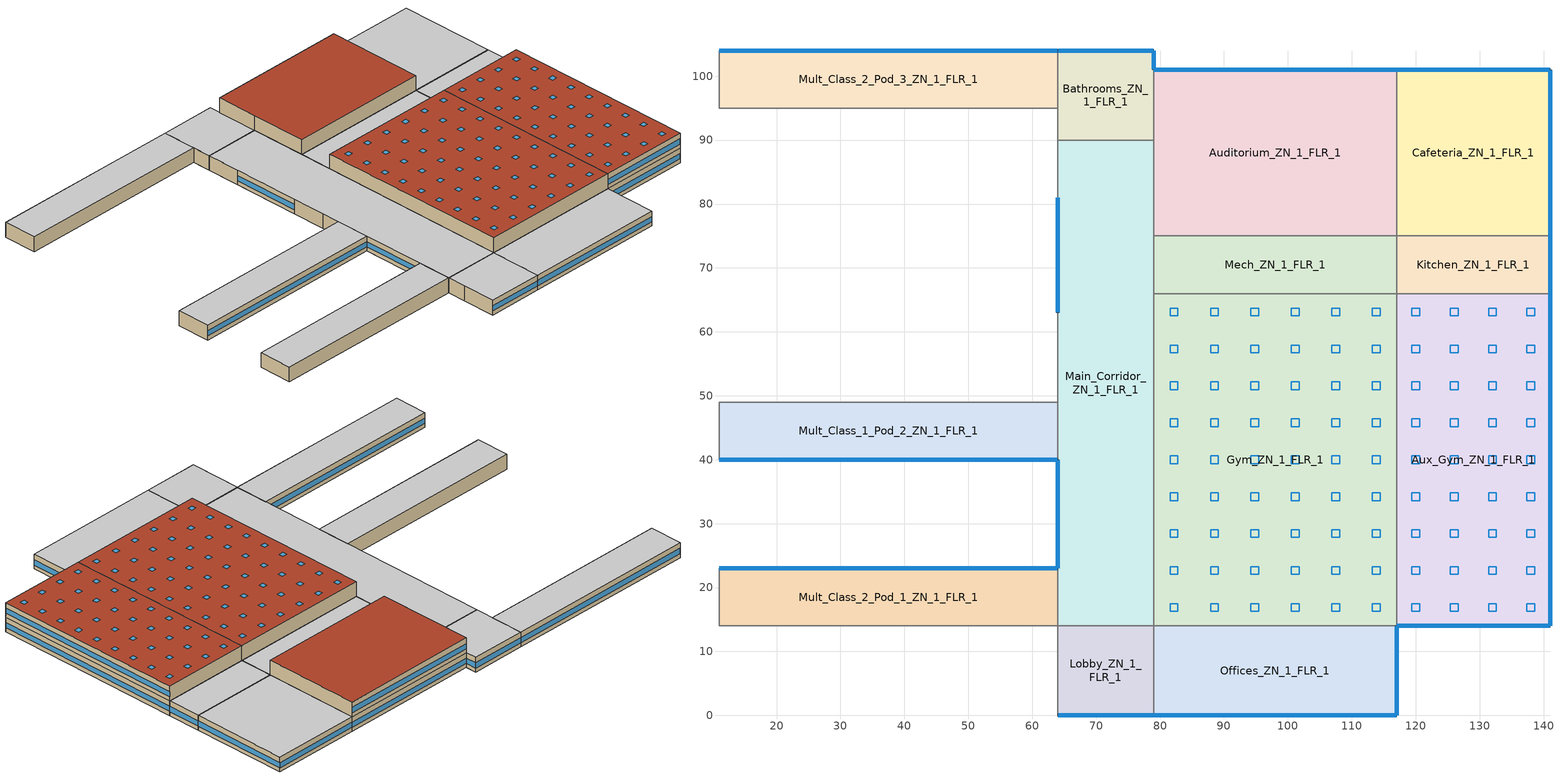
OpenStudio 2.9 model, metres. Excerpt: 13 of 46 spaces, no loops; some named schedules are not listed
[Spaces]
Kitchen_ZN_1_FLR_1
 floor ground: 141,75 141,66 117,66 117,75 z0
 wall outside (Kitchen_ZN_1_FLR_1_Wall_2 Typical Insulated Steel Framed Exterior Wall R-11.9): 141,66 141,75 z0:4
 wall to Cafeteria_ZN_1_FLR_1: 141,75 117,75 z0:4
 wall to Aux_Gym_ZN_1_FLR_1: 117,66 141,66 z0:4
 wall to Mech_ZN_1_FLR_1: 117,75 117,66 z0:4
 window: 141,66.05 141,74.95 z1.1:2.52
 ceiling to LIBRARY_MEDIA_CENTER_ZN_1_FLR_2: 141,66 141,75 117,75 117,66 z4
Gym_ZN_1_FLR_1
 floor ground: 117,66 117,14 79,14 79,66 z0
 wall to Aux_Gym_ZN_1_FLR_1: 117,14 117,66 z4:8; 117,14 117,66 z0:4
 wall to Main_Corridor_ZN_1_FLR_1: 79,66 79,14 z0:4
 wall to Offices_ZN_1_FLR_1: 79,14 117,14 z0:4
 wall to Offices_ZN_1_FLR_2: 79,14 117,14 z4:8
 wall to Mech_ZN_1_FLR_2: 117,66 79,66 z4:8
 wall to Mech_ZN_1_FLR_1: 117,66 79,66 z0:4
 wall to Main_Corridor_ZN_1_FLR_2: 79,66 79,14 z4:8
 roof outside (Gym_ZN_1_FLR_2_Ceiling Typical IEAD Roof - Highly Reflective R-20.83): 117,14 117,66 79,66 79,14 z8
 skylight: 89.11,56.72 89.11,57.94 87.89,57.94 87.89,56.72 z8; 114.44,39.39 114.44,40.61 113.22,40.61 113.22,39.39 z8; 82.78,56.72 82.78,57.94 81.56,57.94 81.56,56.72 z8; 95.44,33.61 95.44,34.83 94.22,34.83 94.22,33.61 z8; 114.44,45.17 114.44,46.39 113.22,46.39 113.22,45.17 z8; 89.11,33.61 89.11,34.83 87.89,34.83 87.89,33.61 z8; 89.11,50.95 89.11,52.17 87.89,52.17 87.89,50.95 z8; 108.11,33.61 108.11,34.83 106.89,34.83 106.89,33.61 z8; 101.78,62.5 101.78,63.72 100.56,63.72 100.56,62.5 z8; 108.11,56.72 108.11,57.94 106.89,57.94 106.89,56.72 z8; 114.44,22.06 114.44,23.28 113.22,23.28 113.22,22.06 z8; 82.78,62.5 82.78,63.72 81.56,63.72 81.56,62.5 z8; 101.78,39.39 101.78,40.61 100.56,40.61 100.56,39.39 z8; 82.78,50.95 82.78,52.17 81.56,52.17 81.56,50.95 z8; 95.44,27.83 95.44,29.05 94.22,29.05 94.22,27.83 z8; 114.44,16.28 114.44,17.5 113.22,17.5 113.22,16.28 z8; 114.44,27.83 114.44,29.05 113.22,29.05 113.22,27.83 z8; 108.11,22.06 108.11,23.28 106.89,23.28 106.89,22.06 z8; 101.78,22.06 101.78,23.28 100.56,23.28 100.56,22.06 z8; 108.11,39.39 108.11,40.61 106.89,40.61 106.89,39.39 z8; 89.11,62.5 89.11,63.72 87.89,63.72 87.89,62.5 z8; 101.78,33.61 101.78,34.83 100.56,34.83 100.56,33.61 z8; 89.11,16.28 89.11,17.5 87.89,17.5 87.89,16.28 z8; 82.78,45.17 82.78,46.39 81.56,46.39 81.56,45.17 z8; 82.78,33.61 82.78,34.83 81.56,34.83 81.56,33.61 z8; 95.44,50.95 95.44,52.17 94.22,52.17 94.22,50.95 z8; 95.44,22.06 95.44,23.28 94.22,23.28 94.22,22.06 z8; 114.44,33.61 114.44,34.83 113.22,34.83 113.22,33.61 z8; 108.11,16.28 108.11,17.5 106.89,17.5 106.89,16.28 z8; 101.78,45.17 101.78,46.39 100.56,46.39 100.56,45.17 z8; 101.78,56.72 101.78,57.94 100.56,57.94 100.56,56.72 z8; 89.11,27.83 89.11,29.05 87.89,29.05 87.89,27.83 z8; 95.44,56.72 95.44,57.94 94.22,57.94 94.22,56.72 z8; 89.11,22.06 89.11,23.28 87.89,23.28 87.89,22.06 z8; 101.78,16.28 101.78,17.5 100.56,17.5 100.56,16.28 z8; 108.11,27.83 108.11,29.05 106.89,29.05 106.89,27.83 z8; 82.78,16.28 82.78,17.5 81.56,17.5 81.56,16.28 z8; 89.11,45.17 89.11,46.39 87.89,46.39 87.89,45.17 z8; 101.78,50.95 101.78,52.17 100.56,52.17 100.56,50.95 z8; 89.11,39.39 89.11,40.61 87.89,40.61 87.89,39.39 z8; 95.44,16.28 95.44,17.5 94.22,17.5 94.22,16.28 z8; 114.44,50.95 114.44,52.17 113.22,52.17 113.22,50.95 z8; 95.44,39.39 95.44,40.61 94.22,40.61 94.22,39.39 z8; 82.78,39.39 82.78,40.61 81.56,40.61 81.56,39.39 z8; 101.78,27.83 101.78,29.05 100.56,29.05 100.56,27.83 z8; 82.78,22.06 82.78,23.28 81.56,23.28 81.56,22.06 z8; 108.11,50.95 108.11,52.17 106.89,52.17 106.89,50.95 z8; 108.11,62.5 108.11,63.72 106.89,63.72 106.89,62.5 z8; 95.44,62.5 95.44,63.72 94.22,63.72 94.22,62.5 z8; 108.11,45.17 108.11,46.39 106.89,46.39 106.89,45.17 z8; 82.78,27.83 82.78,29.05 81.56,29.05 81.56,27.83 z8; 95.44,45.17 95.44,46.39 94.22,46.39 94.22,45.17 z8; 114.44,56.72 114.44,57.94 113.22,57.94 113.22,56.72 z8; 114.44,62.5 114.44,63.72 113.22,63.72 113.22,62.5 z8
Offices_ZN_1_FLR_1
 floor ground: 117,14 117,0 79,0 79,14 z0
 wall outside (Offices_ZN_1_FLR_1_Wall_1 Typical Insulated Steel Framed Exterior Wall R-11.9): 79,0 117,0 z0:4
 wall outside (Offices_ZN_1_FLR_1_Wall_2 Typical Insulated Steel Framed Exterior Wall R-11.9): 117,0 117,14 z0:4
 wall to Lobby_ZN_1_FLR_1: 79,14 79,0 z0:4
 window: 79.05,0 116.95,0 z1.1:2.5; 117,0.05 117,13.95 z1.1:2.51
 ceiling to Offices_ZN_1_FLR_2: 117,0 117,14 79,14 79,0 z4
Auditorium_ZN_1_FLR_1
 floor ground: 117,101 117,75 79,75 79,101 z0
 wall outside (Auditorium_ZN_1_FLR_2_Wall_3 Typical Insulated Steel Framed Exterior Wall R-11.9): 117,101 79,101 z4:8
 wall outside (Auditorium_ZN_1_FLR_1_Wall_3 Typical Insulated Steel Framed Exterior Wall R-11.9): 117,101 79,101 z0:4
 wall to LIBRARY_MEDIA_CENTER_ZN_1_FLR_2: 117,75 117,101 z4:8
 wall to Main_Corridor_ZN_1_FLR_1: 79,90 79,75 z0:4
 wall to Cafeteria_ZN_1_FLR_1: 117,75 117,101 z0:4
 wall to Bathrooms_ZN_1_FLR_2: 79,101 79,90 z4:8
 wall to Bathrooms_ZN_1_FLR_1: 79,101 79,90 z0:4
 wall to Main_Corridor_ZN_1_FLR_2: 79,90 79,75 z4:8
 wall to Mech_ZN_1_FLR_2: 79,75 117,75 z4:8
 wall to Mech_ZN_1_FLR_1: 79,75 117,75 z0:4
 window: 116.95,101 79.05,101 z5.1:6.5; 116.95,101 79.05,101 z1.1:2.5
 roof outside (Auditorium_ZN_1_FLR_2_Ceiling Typical IEAD Roof - Highly Reflective R-20.83): 117,75 117,101 79,101 79,75 z8
Aux_Gym_ZN_1_FLR_1
 floor ground: 141,66 141,14 117,14 117,66 z0
 wall outside (Aux_Gym_ZN_1_FLR_1_Wall_1 Typical Insulated Steel Framed Exterior Wall R-11.9): 117,14 141,14 z0:4
 wall outside (Aux_Gym_ZN_1_FLR_2_Wall_1 Typical Insulated Steel Framed Exterior Wall R-11.9): 117,14 141,14 z4:8
 wall outside (Aux_Gym_ZN_1_FLR_2_Wall_2 Typical Insulated Steel Framed Exterior Wall R-11.9): 141,14 141,66 z4:8
 wall outside (Aux_Gym_ZN_1_FLR_1_Wall_2 Typical Insulated Steel Framed Exterior Wall R-11.9): 141,14 141,66 z0:4
 wall to LIBRARY_MEDIA_CENTER_ZN_1_FLR_2: 141,66 117,66 z4:8
 window: 117.05,14 140.95,14 z5.1:6.51; 141,14.05 141,65.95 z5.1:6.5; 141,14.05 141,65.95 z1.1:2.5; 117.05,14 140.95,14 z1.1:2.51
 roof outside (Aux_Gym_ZN_1_FLR_2_Ceiling Typical IEAD Roof - Highly Reflective R-20.83): 141,14 141,66 117,66 117,14 z8
 skylight: 120.61,50.95 120.61,52.17 119.39,52.17 119.39,50.95 z8; 138.61,22.06 138.61,23.28 137.39,23.28 137.39,22.06 z8; 120.61,27.83 120.61,29.05 119.39,29.05 119.39,27.83 z8; 126.61,56.72 126.61,57.94 125.39,57.94 125.39,56.72 z8; 138.61,56.72 138.61,57.94 137.39,57.94 137.39,56.72 z8; 126.61,27.83 126.61,29.05 125.39,29.05 125.39,27.83 z8; 126.61,16.28 126.61,17.5 125.39,17.5 125.39,16.28 z8; 120.61,39.39 120.61,40.61 119.39,40.61 119.39,39.39 z8; 138.61,45.17 138.61,46.39 137.39,46.39 137.39,45.17 z8; 126.61,45.17 126.61,46.39 125.39,46.39 125.39,45.17 z8; 132.61,16.28 132.61,17.5 131.39,17.5 131.39,16.28 z8; 138.61,27.83 138.61,29.05 137.39,29.05 137.39,27.83 z8; 132.61,33.61 132.61,34.83 131.39,34.83 131.39,33.61 z8; 138.61,16.28 138.61,17.5 137.39,17.5 137.39,16.28 z8; 120.61,62.5 120.61,63.72 119.39,63.72 119.39,62.5 z8; 132.61,39.39 132.61,40.61 131.39,40.61 131.39,39.39 z8; 138.61,50.95 138.61,52.17 137.39,52.17 137.39,50.95 z8; 138.61,62.5 138.61,63.72 137.39,63.72 137.39,62.5 z8; 132.61,45.17 132.61,46.39 131.39,46.39 131.39,45.17 z8; 138.61,33.61 138.61,34.83 137.39,34.83 137.39,33.61 z8; 126.61,39.39 126.61,40.61 125.39,40.61 125.39,39.39 z8; 126.61,62.5 126.61,63.72 125.39,63.72 125.39,62.5 z8; 132.61,62.5 132.61,63.72 131.39,63.72 131.39,62.5 z8; 120.61,56.72 120.61,57.94 119.39,57.94 119.39,56.72 z8; 132.61,50.95 132.61,52.17 131.39,52.17 131.39,50.95 z8; 120.61,45.17 120.61,46.39 119.39,46.39 119.39,45.17 z8; 126.61,33.61 126.61,34.83 125.39,34.83 125.39,33.61 z8; 138.61,39.39 138.61,40.61 137.39,40.61 137.39,39.39 z8; 132.61,56.72 132.61,57.94 131.39,57.94 131.39,56.72 z8; 120.61,33.61 120.61,34.83 119.39,34.83 119.39,33.61 z8; 120.61,16.28 120.61,17.5 119.39,17.5 119.39,16.28 z8; 132.61,22.06 132.61,23.28 131.39,23.28 131.39,22.06 z8; 126.61,22.06 126.61,23.28 125.39,23.28 125.39,22.06 z8; 126.61,50.95 126.61,52.17 125.39,52.17 125.39,50.95 z8; 120.61,22.06 120.61,23.28 119.39,23.28 119.39,22.06 z8; 132.61,27.83 132.61,29.05 131.39,29.05 131.39,27.83 z8
Cafeteria_ZN_1_FLR_1
 floor ground: 141,101 141,75 117,75 117,101 z0
 wall outside (Cafeteria_ZN_1_FLR_1_Wall_2 Typical Insulated Steel Framed Exterior Wall R-11.9): 141,75 141,101 z0:4
 wall outside (Cafeteria_ZN_1_FLR_1_Wall_3 Typical Insulated Steel Framed Exterior Wall R-11.9): 141,101 117,101 z0:4
 window: 141,75.05 141,100.95 / 140.95,101 117.05,101 z1.1:2.51
 ceiling to LIBRARY_MEDIA_CENTER_ZN_1_FLR_2: 141,75 141,101 117,101 117,75 z4
Main_Corridor_ZN_1_FLR_1
 floor ground: 79,90 79,14 64,14 64,90 z0
 wall outside (Main_Corridor_ZN_1_FLR_1_Wall_7 Typical Insulated Steel Framed Exterior Wall R-11.9): 64,81 64,63 z0:4
 wall outside (Main_Corridor_ZN_1_FLR_1_Wall_11 Typical Insulated Steel Framed Exterior Wall R-11.9): 64,40 64,23 z0:4
 wall to Mult_Class_2_Pod_1_ZN_1_FLR_1: 64,23 64,14 z0:4
 wall to Mult_Class_2_Pod_2_ZN_1_FLR_1: 64,63 64,54 z0:4
 wall to Lobby_ZN_1_FLR_1: 64,14 79,14 z0:4
 wall to Mult_Class_1_Pod_3_ZN_1_FLR_1: 64,90 64,81 z0:4
 wall to Mech_ZN_1_FLR_1: 79,66 79,75 z0:4
 wall to Mult_Class_1_Pod_2_ZN_1_FLR_1: 64,49 64,40 z0:4
 wall to Corridor_Pod_2_ZN_1_FLR_1: 64,54 64,49 z0:4
 wall to Bathrooms_ZN_1_FLR_1: 79,90 64,90 z0:4
 window: 64,80.95 64,63.05 / 64,39.95 64,23.05 z1.1:2.51
 ceiling to Main_Corridor_ZN_1_FLR_2: 79,14 79,90 64,90 64,14 z4
Bathrooms_ZN_1_FLR_1
 floor ground: 79,104 79,90 64,90 64,104 z0
 wall outside (Bathrooms_ZN_1_FLR_1_Wall_4 Typical Insulated Steel Framed Exterior Wall R-11.9): 79,104 64,104 z0:4
 wall outside (Bathrooms_ZN_1_FLR_1_Wall_3 Typical Insulated Steel Framed Exterior Wall R-11.9): 79,101 79,104 z0:4
 wall to Corridor_Pod_3_ZN_1_FLR_1: 64,95 64,90 z0:4
 wall to Mult_Class_2_Pod_3_ZN_1_FLR_1: 64,104 64,95 z0:4
 window: 78.95,104 64.05,104 z1.1:2.51; 79,101.05 79,103.95 z1.1:2.55
 ceiling to Bathrooms_ZN_1_FLR_2: 79,90 79,104 64,104 64,90 z4
Mult_Class_2_Pod_1_ZN_1_FLR_1
 floor ground: 64,23 64,14 11,14 11,23 z0
 wall outside (Mult_Class_2_Pod_1_ZN_1_FLR_1_Wall_3 Typical Insulated Steel Framed Exterior Wall R-11.9): 64,23 11,23 z0:4
 wall to Corner_Class_2_Pod_1_ZN_1_FLR_1: 11,23 11,14 z0:4
 wall to Corridor_Pod_1_ZN_1_FLR_1: 11,14 64,14 z0:4
 window: 63.95,23 11.05,23 z1.1:2.5
 ceiling to Mult_Class_2_Pod_1_ZN_1_FLR_2: 64,14 64,23 11,23 11,14 z4
Lobby_ZN_1_FLR_1
 floor ground: 79,14 79,0 64,0 64,14 z0
 wall outside (Lobby_ZN_1_FLR_1_Wall_1 Typical Insulated Steel Framed Exterior Wall R-11.9): 64,0 79,0 z0:4
 wall to Corridor_Pod_1_ZN_1_FLR_1: 64,14 64,9 z0:4
 wall to Mult_Class_1_Pod_1_ZN_1_FLR_1: 64,9 64,0 z0:4
 window: 64.05,0 78.95,0 z1.1:2.51
 ceiling to Lobby_ZN_1_FLR_2: 79,0 79,14 64,14 64,0 z4
Mult_Class_2_Pod_3_ZN_1_FLR_1
 floor ground: 64,104 64,95 11,95 11,104 z0
 wall outside (Mult_Class_2_Pod_3_ZN_1_FLR_1_Wall_3 Typical Insulated Steel Framed Exterior Wall R-11.9): 64,104 11,104 z0:4
 wall to Corner_Class_2_Pod_3_ZN_1_FLR_1: 11,104 11,95 z0:4
 wall to Corridor_Pod_3_ZN_1_FLR_1: 11,95 64,95 z0:4
 window: 63.95,104 11.05,104 z1.1:2.5
 ceiling to Mult_Class_2_Pod_3_ZN_1_FLR_2: 64,95 64,104 11,104 11,95 z4
Mech_ZN_1_FLR_1
 floor ground: 117,75 117,66 79,66 79,75 z0
 ceiling to Mech_ZN_1_FLR_2: 117,66 117,75 79,75 79,66 z4
Mult_Class_1_Pod_2_ZN_1_FLR_1
 floor ground: 64,49 64,40 11,40 11,49 z0
 wall outside (Mult_Class_1_Pod_2_ZN_1_FLR_1_Wall_1 Typical Insulated Steel Framed Exterior Wall R-11.9): 11,40 64,40 z0:4
 wall to Corner_Class_1_Pod_2_ZN_1_FLR_1: 11,49 11,40 z0:4
 wall to Corridor_Pod_2_ZN_1_FLR_1: 64,49 11,49 z0:4
 window: 11.05,40 63.95,40 z1.1:2.5
 ceiling to Mult_Class_1_Pod_2_ZN_1_FLR_2: 64,40 64,49 11,49 11,40 z4
[Site]
El Paso International Ap  Ut_TX_USA: Latitude {deg}=31; Longitude {deg}=-106; Time Zone {hr}=-7; Elevation {m}=1186; Terrain=City
[Building]
-SecondarySchool-ASHRAE 169-2013-3B created: 2020-09-12 15:44:12 -0400: North Axis {deg}=0; Default Construction Set=90.1-2010 - SecSchl - ASHRAE 169-2013-3B; Standards Number of Stories=2; Standards Number of Above Ground Stories=2; Standards Building Type=SecondarySchool
[ClimateZones]
Climate Zone Institution Name 1=ASHRAE; Climate Zone Document Name 1=ANSI/ASHRAE Standard 169; Climate Zone Document Year 1=2006; Climate Zone Value 1=3B
[Site:WaterMainsTemperature]
Calculation Method=Correlation; Annual Average Outdoor Air Temperature {C}=17.9417; Maximum Difference In Monthly Average Outdoor Air Temperatures {deltaC}=21.1
[SizingPeriod:DesignDay] Barometric Pressure {Pa}=87865; Sky Clearness=0; Rain Indicator=0; Snow Indicator=0; Day of Month=21; Daylight Saving Time Indicator=0; Humidity Indicating Type=Wetbulb; Dry-Bulb Temperature Range Modifier Type=DefaultMultipliers
Name | Maximum Dry-Bulb Temperature {C} | Daily Dry-Bulb Temperature Range {deltaC} | Humidity Indicating Conditions at Maximum Dry-Bulb | Wind Speed {m/s} | Wind Direction {deg} | Month | Day Type | Solar Model Indicator | ASHRAE Taub | ASHRAE Taud
El Paso International Ap  Ut Ann Clg .4% Condns DB=>MWB | 38.1 | 13 | 18.1 | 3.9 | 280 | 7 | SummerDesignDay | ASHRAETau | 0.605 | 1.547
El Paso International Ap  Ut Ann Htg 99.6% Condns DB | -5.2 | 0 | -5.2 | 2.2 | 20 | 12 | WinterDesignDay | ASHRAEClearSky
[Site:GroundTemperature:BuildingSurface]
20.79, 20.78, 20.8, 20.86, 20.94, 23.2, 23.52, 23.58, 23.59, 21.3, 20.97, 20.84
[Material:NoMass] Thermal Absorptance=0.9; Solar Absorptance=0.7
Name | Roughness | Thermal Resistance {m2-K/W} | Visible Absorptance
CP02 CARPET PAD | VeryRough | 0.21648 | 0.8
Typical Insulation R-6.78 | Smooth | 1.19347 | 0.7
Typical Carpet Pad | Smooth | 0.21648 | 0.8
Typical Insulation R-9.73 | Smooth | 1.71283 | 0.7
Typical Insulation R-19.72 | Smooth | 3.4722 | 0.7
Typical Insulation R-0.58 | Smooth | 0.101875 | 0.7
Typical Insulation | Smooth | 0.0282222 | 0.7
Main_Corridor_ZN_1_FLR_1_Wall_11 Typical Insulation R-9.73 1 | Smooth | 0.605365 | 0.7
Bathrooms_ZN_1_FLR_1_Wall_3 Typical Insulation R-9.73 1 | Smooth | 0.464228 | 0.7
Kitchen_ZN_1_FLR_1_Wall_2 Typical Insulation R-9.73 1 | Smooth | 0.62438 | 0.7
Main_Corridor_ZN_1_FLR_1_Wall_7 Typical Insulation R-9.73 1 | Smooth | 0.60755 | 0.7
Bathrooms_ZN_1_FLR_1_Wall_4 Typical Insulation R-9.73 1 | Smooth | 0.616323 | 0.7
Auditorium_ZN_1_FLR_2_Ceiling Typical Insulation R-19.72 1 | Smooth | 3.29613 | 0.7
Aux_Gym_ZN_1_FLR_2_Wall_1 Typical Insulation R-9.73 1 | Smooth | 0.834932 | 0.7
Mult_Class_1_Pod_2_ZN_1_FLR_1_Wall_1 Typical Insulation R-9.73 1; Mult_Class_2_Pod_1_ZN_1_FLR_1_Wall_3 Typical Insulation R-9.73 1 | Smooth | 0.638096 | 0.7
Lobby_ZN_1_FLR_1_Wall_1 Typical Insulation R-9.73 1 | Smooth | 0.633338 | 0.7
Aux_Gym_ZN_1_FLR_2_Wall_2 Typical Insulation R-9.73 1 | Smooth | 0.873744 | 0.7
Cafeteria_ZN_1_FLR_1_Wall_3 Typical Insulation R-9.73 1 | Smooth | 0.627536 | 0.7
Mult_Class_2_Pod_3_ZN_1_FLR_1_Wall_3 Typical Insulation R-9.73 1 | Smooth | 0.643159 | 0.7
Offices_ZN_1_FLR_1_Wall_1 Typical Insulation R-9.73 1 | Smooth | 0.634608 | 0.7
Auditorium_ZN_1_FLR_1_Wall_3 Typical Insulation R-9.73 1 | Smooth | 0.722822 | 0.7
Aux_Gym_ZN_1_FLR_2_Ceiling Typical Insulation R-19.72 1 | Smooth | 2.58419 | 0.7
Gym_ZN_1_FLR_2_Ceiling Typical Insulation R-19.72 1 | Smooth | 2.79749 | 0.7
Aux_Gym_ZN_1_FLR_1_Wall_2 Typical Insulation R-9.73 1 | Smooth | 0.727131 | 0.7
Offices_ZN_1_FLR_1_Wall_2 Typical Insulation R-9.73 1 | Smooth | 0.597097 | 0.7
Cafeteria_ZN_1_FLR_1_Wall_2 Typical Insulation R-9.73 1 | Smooth | 0.629002 | 0.7
Auditorium_ZN_1_FLR_2_Wall_3 Typical Insulation R-9.73 1 | Smooth | 0.867531 | 0.7
Aux_Gym_ZN_1_FLR_1_Wall_1 Typical Insulation R-9.73 1 | Smooth | 0.700049 | 0.7
[Material]
Name | Roughness | Thickness {m} | Conductivity {W/m-K} | Density {kg/m3} | Specific Heat {J/kg-K} | Thermal Absorptance | Solar Absorptance | Visible Absorptance
100mm Normalweight concrete floor | MediumSmooth | 0.1016 | 2.31 | 2322 | 832
G01 13mm gypsum board | Smooth | 0.0127 | 0.16 | 800 | 1090 | 0.9 | 0.7 | 0.5
4 in. Normalweight Concrete Floor | MediumRough | 0.1016 | 2.31 | 2322 | 832 | 0.9 | 0.7 | 0.7
25mm Stucco | Smooth | 0.0254 | 0.72 | 1856 | 840 | 0.9 | 0.7 | 0.7
5/8 in. Gypsum Board | MediumSmooth | 0.0159 | 0.16 | 800 | 1090 | 0.9 | 0.7 | 0.7
Roof Membrane - Highly Reflective | VeryRough | 0.0095 | 0.16 | 1121.29 | 1460 | 0.75 | 0.45 | 0.7
Metal Roof Surface; F08 Metal surface | Smooth | 0.0008 | 45.28 | 7824 | 500 | 0.9 | 0.7 | 0.7
8 in. Normalweight Concrete Floor | MediumRough | 0.2032 | 2.31 | 2322 | 832 | 0.9 | 0.7 | 0.7
8 in. Concrete Block Basement Wall | MediumRough | 0.2032 | 1.326 | 1842 | 912 | 0.9 | 0.7 | 0.7
G05 25mm wood | MediumSmooth | 0.0254 | 0.15 | 608 | 1630 | 0.9 | 0.5 | 0.5
Std Wood 6inch | MediumSmooth | 0.15 | 0.12 | 540 | 1210 | 0.9 | 0.7 | 0.7
[DefaultConstructionSet]
90.1-2010 - SecSchl - ASHRAE 169-2013-3B: Default Exterior Surface Constructions=Default Surface Constructions 1; Default Interior Surface Constructions=Default Surface Constructions 2; Default Ground Contact Surface Constructions=Default Surface Constructions 3; Default Exterior SubSurface Constructions=Default Sub Surface Constructions 1; Default Interior SubSurface Constructions=Default Sub Surface Constructions 2; Interior Partition Construction=Typical Interior Partition
[DefaultSurfaceConstructions]
Name | Floor Construction | Wall Construction | Roof Ceiling Construction
Default Surface Constructions 1 | Typical Insulated Exterior Mass Floor R-9.35 | Typical Insulated Steel Framed Exterior Wall R-11.9 | Typical IEAD Roof - Highly Reflective R-20.83
Default Surface Constructions 2 | Typical Interior Floor | Typical Interior Wall | Typical Interior Ceiling
Default Surface Constructions 3 | Smallhotel 2010 Slab Floor | Typical Insulated Basement Mass Wall
[Construction]
Typical Insulated Exterior Mass Floor R-9.35: Typical Insulation R-6.78, 4 in. Normalweight Concrete Floor, Typical Carpet Pad
Typical Insulated Steel Framed Exterior Wall R-11.9: 25mm Stucco, 5/8 in. Gypsum Board, Typical Insulation R-9.73, 5/8 in. Gypsum Board
Typical IEAD Roof - Highly Reflective R-20.83: Roof Membrane - Highly Reflective, Typical Insulation R-19.72, Metal Roof Surface
Typical Interior Floor: 100mm Normalweight concrete floor, CP02 CARPET PAD
Typical Interior Wall: G01 13mm gypsum board, G01 13mm gypsum board
Typical Interior Ceiling: CP02 CARPET PAD, 100mm Normalweight concrete floor
Smallhotel 2010 Slab Floor: 8 in. Normalweight Concrete Floor, CP02 CARPET PAD
Typical Insulated Basement Mass Wall: 8 in. Concrete Block Basement Wall
U 0.62 SHGC 0.25 Dbl Ref-C-H Clr 6mm/6mm Air: REF C CLEAR HI 6MM, AIR 6MM, CLEAR 6MM
Typical Insulated Metal Door R-1.43: F08 Metal surface, Typical Insulation R-0.58
U 0.88 SHGC 0.16 Sgl Ref-A-L Clr 6mm: REF A CLEAR LO 6MM
Typical Overhead Door: Typical Insulation
U 1.17 SHGC 0.39 Simple Glazing Skylight U-1.17 SHGC 0.39: U 1.17 SHGC 0.39 Simple Glazing U-1.17 SHGC 0.39
Typical Interior Window: Clear 3mm
Typical Interior Door; Typical Interior Partition: G05 25mm wood
InteriorFurnishings: Std Wood 6inch
Main_Corridor_ZN_1_FLR_1_Wall_11 Typical Insulated Steel Framed Exterior Wall R-11.9: 25mm Stucco, 5/8 in. Gypsum Board, Main_Corridor_ZN_1_FLR_1_Wall_11 Typical Insulation R-9.73 1, 5/8 in. Gypsum Board
Bathrooms_ZN_1_FLR_1_Wall_3 Typical Insulated Steel Framed Exterior Wall R-11.9: 25mm Stucco, 5/8 in. Gypsum Board, Bathrooms_ZN_1_FLR_1_Wall_3 Typical Insulation R-9.73 1, 5/8 in. Gypsum Board
Kitchen_ZN_1_FLR_1_Wall_2 Typical Insulated Steel Framed Exterior Wall R-11.9: 25mm Stucco, 5/8 in. Gypsum Board, Kitchen_ZN_1_FLR_1_Wall_2 Typical Insulation R-9.73 1, 5/8 in. Gypsum Board
Main_Corridor_ZN_1_FLR_1_Wall_7 Typical Insulated Steel Framed Exterior Wall R-11.9: 25mm Stucco, 5/8 in. Gypsum Board, Main_Corridor_ZN_1_FLR_1_Wall_7 Typical Insulation R-9.73 1, 5/8 in. Gypsum Board
Bathrooms_ZN_1_FLR_1_Wall_4 Typical Insulated Steel Framed Exterior Wall R-11.9: 25mm Stucco, 5/8 in. Gypsum Board, Bathrooms_ZN_1_FLR_1_Wall_4 Typical Insulation R-9.73 1, 5/8 in. Gypsum Board
Auditorium_ZN_1_FLR_2_Ceiling Typical IEAD Roof - Highly Reflective R-20.83: Roof Membrane - Highly Reflective, Auditorium_ZN_1_FLR_2_Ceiling Typical Insulation R-19.72 1, Metal Roof Surface
Aux_Gym_ZN_1_FLR_2_Wall_1 Typical Insulated Steel Framed Exterior Wall R-11.9: 25mm Stucco, 5/8 in. Gypsum Board, Aux_Gym_ZN_1_FLR_2_Wall_1 Typical Insulation R-9.73 1, 5/8 in. Gypsum Board
Mult_Class_1_Pod_2_ZN_1_FLR_1_Wall_1 Typical Insulated Steel Framed Exterior Wall R-11.9: 25mm Stucco, 5/8 in. Gypsum Board, Mult_Class_1_Pod_2_ZN_1_FLR_1_Wall_1 Typical Insulation R-9.73 1, 5/8 in. Gypsum Board
Lobby_ZN_1_FLR_1_Wall_1 Typical Insulated Steel Framed Exterior Wall R-11.9: 25mm Stucco, 5/8 in. Gypsum Board, Lobby_ZN_1_FLR_1_Wall_1 Typical Insulation R-9.73 1, 5/8 in. Gypsum Board
Aux_Gym_ZN_1_FLR_2_Wall_2 Typical Insulated Steel Framed Exterior Wall R-11.9: 25mm Stucco, 5/8 in. Gypsum Board, Aux_Gym_ZN_1_FLR_2_Wall_2 Typical Insulation R-9.73 1, 5/8 in. Gypsum Board
Cafeteria_ZN_1_FLR_1_Wall_3 Typical Insulated Steel Framed Exterior Wall R-11.9: 25mm Stucco, 5/8 in. Gypsum Board, Cafeteria_ZN_1_FLR_1_Wall_3 Typical Insulation R-9.73 1, 5/8 in. Gypsum Board
Mult_Class_2_Pod_3_ZN_1_FLR_1_Wall_3 Typical Insulated Steel Framed Exterior Wall R-11.9: 25mm Stucco, 5/8 in. Gypsum Board, Mult_Class_2_Pod_3_ZN_1_FLR_1_Wall_3 Typical Insulation R-9.73 1, 5/8 in. Gypsum Board
Offices_ZN_1_FLR_1_Wall_1 Typical Insulated Steel Framed Exterior Wall R-11.9: 25mm Stucco, 5/8 in. Gypsum Board, Offices_ZN_1_FLR_1_Wall_1 Typical Insulation R-9.73 1, 5/8 in. Gypsum Board
Auditorium_ZN_1_FLR_1_Wall_3 Typical Insulated Steel Framed Exterior Wall R-11.9: 25mm Stucco, 5/8 in. Gypsum Board, Auditorium_ZN_1_FLR_1_Wall_3 Typical Insulation R-9.73 1, 5/8 in. Gypsum Board
Aux_Gym_ZN_1_FLR_2_Ceiling Typical IEAD Roof - Highly Reflective R-20.83: Roof Membrane - Highly Reflective, Aux_Gym_ZN_1_FLR_2_Ceiling Typical Insulation R-19.72 1, Metal Roof Surface
Gym_ZN_1_FLR_2_Ceiling Typical IEAD Roof - Highly Reflective R-20.83: Roof Membrane - Highly Reflective, Gym_ZN_1_FLR_2_Ceiling Typical Insulation R-19.72 1, Metal Roof Surface
Mult_Class_2_Pod_1_ZN_1_FLR_1_Wall_3 Typical Insulated Steel Framed Exterior Wall R-11.9: 25mm Stucco, 5/8 in. Gypsum Board, Mult_Class_2_Pod_1_ZN_1_FLR_1_Wall_3 Typical Insulation R-9.73 1, 5/8 in. Gypsum Board
Aux_Gym_ZN_1_FLR_1_Wall_2 Typical Insulated Steel Framed Exterior Wall R-11.9: 25mm Stucco, 5/8 in. Gypsum Board, Aux_Gym_ZN_1_FLR_1_Wall_2 Typical Insulation R-9.73 1, 5/8 in. Gypsum Board
Offices_ZN_1_FLR_1_Wall_2 Typical Insulated Steel Framed Exterior Wall R-11.9: 25mm Stucco, 5/8 in. Gypsum Board, Offices_ZN_1_FLR_1_Wall_2 Typical Insulation R-9.73 1, 5/8 in. Gypsum Board
Cafeteria_ZN_1_FLR_1_Wall_2 Typical Insulated Steel Framed Exterior Wall R-11.9: 25mm Stucco, 5/8 in. Gypsum Board, Cafeteria_ZN_1_FLR_1_Wall_2 Typical Insulation R-9.73 1, 5/8 in. Gypsum Board
Auditorium_ZN_1_FLR_2_Wall_3 Typical Insulated Steel Framed Exterior Wall R-11.9: 25mm Stucco, 5/8 in. Gypsum Board, Auditorium_ZN_1_FLR_2_Wall_3 Typical Insulation R-9.73 1, 5/8 in. Gypsum Board
Aux_Gym_ZN_1_FLR_1_Wall_1 Typical Insulated Steel Framed Exterior Wall R-11.9: 25mm Stucco, 5/8 in. Gypsum Board, Aux_Gym_ZN_1_FLR_1_Wall_1 Typical Insulation R-9.73 1, 5/8 in. Gypsum Board
[DefaultSubSurfaceConstructions]
Name | Fixed Window Construction | Operable Window Construction | Door Construction | Glass Door Construction | Overhead Door Construction | Skylight Construction | Tubular Daylight Dome Construction | Tubular Daylight Diffuser Construction
Default Sub Surface Constructions 1 | U 0.62 SHGC 0.25 Dbl Ref-C-H Clr 6mm/6mm Air | U 0.62 SHGC 0.25 Dbl Ref-C-H Clr 6mm/6mm Air | Typical Insulated Metal Door R-1.43 | U 0.88 SHGC 0.16 Sgl Ref-A-L Clr 6mm | Typical Overhead Door | U 1.17 SHGC 0.39 Simple Glazing Skylight U-1.17 SHGC 0.39 | Typical Interior Window | Typical Interior Window
Default Sub Surface Constructions 2 | Typical Interior Window | Typical Interior Window | Typical Interior Door
[WindowMaterial:Glazing] Optical Data Type=SpectralAverage; Infrared Transmittance at Normal Incidence=0; Front Side Infrared Hemispherical Emissivity=0.84; Conductivity {W/m-K}=0.9; Dirt Correction Factor for Solar and Visible Transmittance=1; Solar Diffusing=No
Name | Thickness {m} | Solar Transmittance at Normal Incidence | Front Side Solar Reflectance at Normal Incidence | Back Side Solar Reflectance at Normal Incidence | Visible Transmittance at Normal Incidence | Front Side Visible Reflectance at Normal Incidence | Back Side Visible Reflectance at Normal Incidence | Back Side Infrared Hemispherical Emissivity
REF C CLEAR HI 6MM | 0.006 | 0.2 | 0.16 | 0.39 | 0.22 | 0.17 | 0.35 | 0.55
CLEAR 6MM | 0.006 | 0.775 | 0.071 | 0.071 | 0.881 | 0.08 | 0.08 | 0.84
REF A CLEAR LO 6MM | 0.006 | 0.066 | 0.341 | 0.493 | 0.08 | 0.41 | 0.37 | 0.4
Clear 3mm | 0.003 | 0.837 | 0.075 | 0.075 | 0.898 | 0.081 | 0.081 | 0.84
[WindowMaterial:Gas]
AIR 6MM: Gas Type=Air; Thickness {m}=0.0063
[WindowMaterial:SimpleGlazingSystem]
U 1.17 SHGC 0.39 Simple Glazing U-1.17 SHGC 0.39: U-Factor {W/m2-K}=6.64357; Solar Heat Gain Coefficient=0.39; Visible Transmittance=0.23
[Space] Building Story=Building Story 1; Part of Total Floor Area=Yes
Name | Space Type | Thermal Zone
Kitchen_ZN_1_FLR_1 | SecondarySchool Kitchen | Kitchen_ZN_1_FLR_1 ZN
Gym_ZN_1_FLR_1 | SecondarySchool Gym | Gym_ZN_1_FLR_1 ZN
Offices_ZN_1_FLR_1 | SecondarySchool Office | Offices_ZN_1_FLR_1 ZN
Auditorium_ZN_1_FLR_1 | SecondarySchool Auditorium | Auditorium_ZN_1_FLR_1 ZN
Aux_Gym_ZN_1_FLR_1 | SecondarySchool Gym | Aux_Gym_ZN_1_FLR_1 ZN
Mult_Class_1_Pod_2_ZN_1_FLR_1 | SecondarySchool Classroom | Mult_Class_1_Pod_2_ZN_1_FLR_1 ZN
Mult_Class_2_Pod_1_ZN_1_FLR_1 | SecondarySchool Classroom | Mult_Class_2_Pod_1_ZN_1_FLR_1 ZN
Cafeteria_ZN_1_FLR_1 | SecondarySchool Cafeteria | Cafeteria_ZN_1_FLR_1 ZN
Mech_ZN_1_FLR_1 | SecondarySchool Mechanical | Mech_ZN_1_FLR_1 ZN
Main_Corridor_ZN_1_FLR_1 | SecondarySchool Corridor | Main_Corridor_ZN_1_FLR_1 ZN
Bathrooms_ZN_1_FLR_1 | SecondarySchool Restroom | Bathrooms_ZN_1_FLR_1 ZN
Lobby_ZN_1_FLR_1 | SecondarySchool Lobby | Lobby_ZN_1_FLR_1 ZN
Mult_Class_2_Pod_3_ZN_1_FLR_1 | SecondarySchool Classroom | Mult_Class_2_Pod_3_ZN_1_FLR_1 ZN
[BuildingStory]
Building Story 1: Nominal Z Coordinate {m}=0
[SpaceType] Standards Building Type=SecondarySchool
Name | Default Schedule Set | Design Specification Outdoor Air Object | Standards Space Type
SecondarySchool Office | SecondarySchool Office Schedule Set | SecondarySchool Office Ventilation | Office
SecondarySchool Lobby | SecondarySchool Lobby Schedule Set | SecondarySchool Lobby Ventilation | Lobby
SecondarySchool Gym | SecondarySchool Gym Schedule Set | SecondarySchool Gym Ventilation | Gym
SecondarySchool Mechanical | SecondarySchool Mechanical Schedule Set | SecondarySchool Mechanical Ventilation | Mechanical
SecondarySchool Cafeteria | SecondarySchool Cafeteria Schedule Set | SecondarySchool Cafeteria Ventilation | Cafeteria
SecondarySchool Kitchen | SecondarySchool Kitchen Schedule Set | SecondarySchool Kitchen Ventilation | Kitchen
SecondarySchool Restroom | SecondarySchool Restroom Schedule Set | SecondarySchool Restroom Ventilation | Restroom
SecondarySchool Auditorium | SecondarySchool Auditorium Schedule Set | SecondarySchool Auditorium Ventilation | Auditorium
SecondarySchool Corridor | SecondarySchool Corridor Schedule Set | SecondarySchool Corridor Ventilation | Corridor
SecondarySchool Classroom | SecondarySchool Classroom Schedule Set | SecondarySchool Classroom Ventilation | Classroom
[People:Definition] Number of People Calculation Method=People/Area; Fraction Radiant=0.3
Name | People per Space Floor Area {person/m2}
SecondarySchool Auditorium People Definition | 1.61459
SecondarySchool Cafeteria People Definition | 1.07639
SecondarySchool Classroom People Definition | 0.376737
SecondarySchool Gym People Definition | 0.322917
SecondarySchool Kitchen People Definition | 0.163934
SecondarySchool Office People Definition | 0.0538196
[People] Work Efficiency Schedule=Work Efficiency Schedule; Clothing Insulation Schedule=Clothing Schedule; Air Velocity Schedule=Air Velocity Schedule; Multiplier=1
Name | People Definition | Space or SpaceType
SecondarySchool Auditorium People | SecondarySchool Auditorium People Definition | SecondarySchool Auditorium
SecondarySchool Cafeteria People | SecondarySchool Cafeteria People Definition | SecondarySchool Cafeteria
SecondarySchool Classroom People | SecondarySchool Classroom People Definition | SecondarySchool Classroom
SecondarySchool Gym People | SecondarySchool Gym People Definition | SecondarySchool Gym
SecondarySchool Kitchen People | SecondarySchool Kitchen People Definition | SecondarySchool Kitchen
SecondarySchool Office People | SecondarySchool Office People Definition | SecondarySchool Office
[Lights:Definition] Design Level Calculation Method=Watts/Area; Fraction Radiant=0.37; Fraction Visible=0.2
Name | Watts per Space Floor Area {W/m2}
SecondarySchool Auditorium Lights Definition | 8.50349
SecondarySchool Cafeteria Lights Definition | 6.99654
SecondarySchool Classroom Lights Definition | 13.3472
SecondarySchool Corridor Lights Definition | 7.10418
SecondarySchool Gym Lights Definition | 7.75002
SecondarySchool Kitchen Lights Definition | 10.6563
SecondarySchool Lobby Lights Definition | 9.68752
SecondarySchool Mechanical Lights Definition | 10.2257
SecondarySchool Office Lights Definition | 11.9479
SecondarySchool Restroom Lights Definition | 10.5486
[Lights] Fraction Replaceable=1
Name | Lights Definition | Space or SpaceType | Schedule
SecondarySchool Auditorium Lights | SecondarySchool Auditorium Lights Definition | SecondarySchool Auditorium
SecondarySchool Cafeteria Lights | SecondarySchool Cafeteria Lights Definition | SecondarySchool Cafeteria
SecondarySchool Classroom Lights | SecondarySchool Classroom Lights Definition | SecondarySchool Classroom | SchoolSecondary BLDG_LIGHT_CLASSROOM_SCH_2010 OccSensor Reduction
SecondarySchool Corridor Lights | SecondarySchool Corridor Lights Definition | SecondarySchool Corridor
SecondarySchool Gym Lights | SecondarySchool Gym Lights Definition | SecondarySchool Gym
SecondarySchool Kitchen Lights | SecondarySchool Kitchen Lights Definition | SecondarySchool Kitchen
SecondarySchool Lobby Lights | SecondarySchool Lobby Lights Definition | SecondarySchool Lobby
SecondarySchool Mechanical Lights | SecondarySchool Mechanical Lights Definition | SecondarySchool Mechanical
SecondarySchool Office Lights | SecondarySchool Office Lights Definition | SecondarySchool Office | SchoolSecondary BLDG_LIGHT_OFFICE_SCH_2010 OccSensor Reduction
SecondarySchool Restroom Lights | SecondarySchool Restroom Lights Definition | SecondarySchool Restroom | SchoolSecondary BLDG_LIGHT_BATH_SCH_2010 OccSensor Reduction
[ElectricEquipment:Definition]
Name | Design Level Calculation Method | Watts per Space Floor Area {W/m2} | Fraction Radiant | Fraction Latent | Fraction Lost | Design Level {W}
SecondarySchool Auditorium Elec Equip Definition; SecondarySchool Gym Elec Equip Definition | Watts/Area | 4.9514 | 0.5
SecondarySchool Cafeteria Elec Equip Definition | Watts/Area | 76.962 | 0.5
SecondarySchool Classroom Elec Equip Definition | Watts/Area | 9.99967 | 0.5
SecondarySchool Corridor Elec Equip Definition; SecondarySchool Lobby Elec Equip Definition; SecondarySchool Mechanical Elec Equip Definition; SecondarySchool Restroom Elec Equip Definition | Watts/Area | 3.98265 | 0.5
SecondarySchool Kitchen Elec Equip Definition | Watts/Area | 222.275 | 0.3 | 0.25 | 0.2
SecondarySchool Office Elec Equip Definition | Watts/Area | 10.7639 | 0.5
Kitchen Electric Equipment Definition1 | EquipmentLevel |  | 0.25 | 0 | 0 | 1032
Kitchen Electric Equipment Definition2 | EquipmentLevel |  | 0.25 | 0 | 0 | 852
Elevator Lift Motor | EquipmentLevel |  | 0.5 |  |  | 16055
Elevator Fan | EquipmentLevel |  | 0.5 |  |  | 74.7252
Elevator Lights | EquipmentLevel |  | 0.5 |  |  | 32.3486
[ElectricEquipment]
Name | Electric Equipment Definition | Space or SpaceType | Schedule | Multiplier
SecondarySchool Auditorium Elec Equip | SecondarySchool Auditorium Elec Equip Definition | SecondarySchool Auditorium
SecondarySchool Cafeteria Elec Equip | SecondarySchool Cafeteria Elec Equip Definition | SecondarySchool Cafeteria
SecondarySchool Classroom Elec Equip | SecondarySchool Classroom Elec Equip Definition | SecondarySchool Classroom
SecondarySchool Corridor Elec Equip | SecondarySchool Corridor Elec Equip Definition | SecondarySchool Corridor
SecondarySchool Gym Elec Equip | SecondarySchool Gym Elec Equip Definition | SecondarySchool Gym
SecondarySchool Kitchen Elec Equip | SecondarySchool Kitchen Elec Equip Definition | SecondarySchool Kitchen
SecondarySchool Lobby Elec Equip | SecondarySchool Lobby Elec Equip Definition | SecondarySchool Lobby
SecondarySchool Mechanical Elec Equip | SecondarySchool Mechanical Elec Equip Definition | SecondarySchool Mechanical
SecondarySchool Office Elec Equip | SecondarySchool Office Elec Equip Definition | SecondarySchool Office
SecondarySchool Restroom Elec Equip | SecondarySchool Restroom Elec Equip Definition | SecondarySchool Restroom
Kitchen_Reach-in-Freezer | Kitchen Electric Equipment Definition1 | SecondarySchool Kitchen | SchoolSecondary ALWAYS_ON
Kitchen_Reach-in-Refrigerator | Kitchen Electric Equipment Definition2 | SecondarySchool Kitchen | SchoolSecondary ALWAYS_ON
2 Elevator Lift Motors | Elevator Lift Motor | Mech_ZN_1_FLR_1 | SchoolSecondary BLDG_ELEVATORS | 2
2 Elevator Fans | Elevator Fan | Mech_ZN_1_FLR_1 | SchoolSecondary ELEV_LIGHT_FAN_SCH_24_7 | 2
2 Elevator Lights | Elevator Lights | Mech_ZN_1_FLR_1 | SchoolSecondary ELEV_LIGHT_FAN_SCH_24_7 | 2
[DesignSpecification:OutdoorAir] Outdoor Air Method=Sum; Outdoor Air Flow per Person {m3/s-person}=0; Outdoor Air Flow Rate {m3/s}=0; Outdoor Air Flow Air Changes per Hour {1/hr}=0
Name | Outdoor Air Flow per Floor Area {m3/s-m2}
SecondarySchool Auditorium Ventilation | 0.0041148
SecondarySchool Cafeteria Ventilation | 0.0047244
SecondarySchool Classroom Ventilation | 0.0023876
SecondarySchool Corridor Ventilation; SecondarySchool Lobby Ventilation; SecondarySchool Restroom Ventilation | 0.0003048
SecondarySchool Gym Ventilation | 0.001524
SecondarySchool Kitchen Ventilation | 0.00149466
SecondarySchool Mechanical Ventilation | 0.0006096
SecondarySchool Office Ventilation | 0.0004318
[DefaultScheduleSet] People Activity Level Schedule=SchoolSecondary ACTIVITY_SCH; Infiltration Schedule=SchoolSecondary INFIL_SCH_PNNL
Name | Number of People Schedule | Lighting Schedule | Electric Equipment Schedule | Gas Equipment Schedule
SecondarySchool Auditorium Schedule Set | SchoolSecondary BLDG_OCC_SCH_Auditorium | SchoolSecondary BLDG_LIGHT_SCH_2010 | SchoolSecondary BLDG_EQUIP_SCH
SecondarySchool Cafeteria Schedule Set | SchoolSecondary BLDG_OCC_SCH_Cafeteria | SchoolSecondary BLDG_LIGHT_SCH_2010 | SchoolSecondary KITCHEN_ELEC_EQUIP_SCH
SecondarySchool Classroom Schedule Set | SchoolSecondary BLDG_OCC_SCH | SchoolSecondary BLDG_LIGHT_CLASSROOM_SCH_2010 | SchoolSecondary BLDG_EQUIP_SCH
SecondarySchool Corridor Schedule Set | SchoolSecondary BLDG_OCC_SCH | SchoolSecondary BLDG_LIGHT_CORRIDOR_SCH_2010 | SchoolSecondary BLDG_EQUIP_SCH
SecondarySchool Gym Schedule Set | SchoolSecondary BLDG_OCC_SCH_Gym | SchoolSecondary BLDG_LIGHT_GYM_SCH_2010 | SchoolSecondary BLDG_EQUIP_SCH
SecondarySchool Kitchen Schedule Set | SchoolSecondary BLDG_OCC_SCH | SchoolSecondary BLDG_LIGHT_SCH_2010 | SchoolSecondary KITCHEN_ELEC_EQUIP_SCH | SchoolSecondary KITCHEN_GAS_EQUIP_SCH
SecondarySchool Lobby Schedule Set | SchoolSecondary BLDG_OCC_SCH | SchoolSecondary BLDG_LIGHT_LOBBYFLR1_SCH_2010 | SchoolSecondary BLDG_EQUIP_SCH
SecondarySchool Mechanical Schedule Set | SchoolSecondary BLDG_OCC_SCH | SchoolSecondary BLDG_LIGHT_MECHANICAL_SCH_2010 | SchoolSecondary BLDG_EQUIP_SCH
SecondarySchool Office Schedule Set | SchoolSecondary BLDG_OCC_SCH_Offices | SchoolSecondary BLDG_LIGHT_OFFICE_SCH_2010 | SchoolSecondary BLDG_EQUIP_SCH
SecondarySchool Restroom Schedule Set | SchoolSecondary BLDG_OCC_SCH | SchoolSecondary BLDG_LIGHT_BATH_SCH_2010 | SchoolSecondary BLDG_EQUIP_SCH
[ThermostatSetpoint:DualSetpoint]
Name | Heating Setpoint Temperature Schedule | Cooling Setpoint Temperature Schedule
SecondarySchool Auditorium Thermostat 1; SecondarySchool Gym Thermostat 1; SecondarySchool Cafeteria Thermostat 1; SecondarySchool Gym Thermostat 2; SecondarySchool Kitchen Thermostat 1 | SchoolSecondary HTGSETP_SCH_PSZ_AC | SchoolSecondary CLGSETP_SCH_NO_SETBACK
SecondarySchool Restroom Thermostat 1; SecondarySchool Mechanical Thermostat 1 | SchoolSecondary HTGSETP_SCH_Setback | SchoolSecondary CLGSETP_SCH_Setback
SecondarySchool Lobby Thermostat 1; SecondarySchool Corridor Thermostat 7; SecondarySchool Classroom Thermostat 15; SecondarySchool Classroom Thermostat 18; SecondarySchool Classroom Thermostat 22; SecondarySchool Office Thermostat 1 | SchoolSecondary HTGSETP_SCH_YES_OPTIMUM | SchoolSecondary CLGSETP_SCH_NO_SETBACK
[GasEquipment:Definition]
SecondarySchool Kitchen Gas Equip Definition: Design Level Calculation Method=Watts/Area; Watts per Space Floor Area {W/m2}=1678.56; Fraction Latent=0.1; Fraction Radiant=0.2; Fraction Lost=0.7
[GasEquipment]
SecondarySchool Kitchen Gas Equip: Gas Equipment Definition=SecondarySchool Kitchen Gas Equip Definition; Space or SpaceType=SecondarySchool Kitchen
[SpaceInfiltration:DesignFlowRate] Schedule=SchoolSecondary INFIL_SCH_PNNL; Design Flow Rate Calculation Method=Flow/ExteriorArea; Constant Term Coefficient=0; Temperature Term Coefficient=0; Velocity Term Coefficient=0.224; Velocity Squared Term Coefficient=0
Name | Space or SpaceType | Flow per Exterior Surface Area {m3/s-m2}
Auditorium_ZN_1_FLR_1 Infiltration | Auditorium_ZN_1_FLR_1 | 0.000134017
Aux_Gym_ZN_1_FLR_1 Infiltration | Aux_Gym_ZN_1_FLR_1 | 0.000186584
Bathrooms_ZN_1_FLR_1 Infiltration | Bathrooms_ZN_1_FLR_1 | 0.000569573
Cafeteria_ZN_1_FLR_1 Infiltration | Cafeteria_ZN_1_FLR_1 | 0.000569573
Kitchen_ZN_1_FLR_1 Infiltration | Kitchen_ZN_1_FLR_1 | 0.000569573
Lobby_ZN_1_FLR_1 Infiltration | Lobby_ZN_1_FLR_1 | 0.000569573
Main_Corridor_ZN_1_FLR_1 Infiltration | Main_Corridor_ZN_1_FLR_1 | 0.000569573
Mult_Class_1_Pod_2_ZN_1_FLR_1 Infiltration | Mult_Class_1_Pod_2_ZN_1_FLR_1 | 0.000569573
Mult_Class_2_Pod_1_ZN_1_FLR_1 Infiltration | Mult_Class_2_Pod_1_ZN_1_FLR_1 | 0.000569573
Mult_Class_2_Pod_3_ZN_1_FLR_1 Infiltration | Mult_Class_2_Pod_3_ZN_1_FLR_1 | 0.000569573
Offices_ZN_1_FLR_1 Infiltration | Offices_ZN_1_FLR_1 | 0.000569573
[ThermalZone] Use Ideal Air Loads=No
Name | Primary Daylighting Control | Fraction of Zone Controlled by Primary Daylighting Control | Secondary Daylighting Control | Fraction of Zone Controlled by Secondary Daylighting Control | Thermostat
Auditorium_ZN_1_FLR_1 ZN | Auditorium_ZN_1_FLR_1 Daylt Sensor 1 | 0.125 | Auditorium_ZN_1_FLR_1 Daylt Sensor 2 | 0.125 | SecondarySchool Auditorium Thermostat 1
Aux_Gym_ZN_1_FLR_1 ZN | Aux_Gym_ZN_1_FLR_1 Daylt Sensor 1 | 0.999 |  |  | SecondarySchool Gym Thermostat 1
Bathrooms_ZN_1_FLR_1 ZN | Bathrooms_ZN_1_FLR_1 Daylt Sensor 1 | 0.096 | Bathrooms_ZN_1_FLR_1 Daylt Sensor 2 | 0.096 | SecondarySchool Restroom Thermostat 1
Cafeteria_ZN_1_FLR_1 ZN | Cafeteria_ZN_1_FLR_1 Daylt Sensor 1 | 0.095 | Cafeteria_ZN_1_FLR_1 Daylt Sensor 2 | 0.095 | SecondarySchool Cafeteria Thermostat 1
Gym_ZN_1_FLR_1 ZN | Gym_ZN_1_FLR_1 Daylt Sensor 1 | 0.999 |  |  | SecondarySchool Gym Thermostat 2
Kitchen_ZN_1_FLR_1 ZN |  |  |  |  | SecondarySchool Kitchen Thermostat 1
Lobby_ZN_1_FLR_1 ZN | Lobby_ZN_1_FLR_1 Daylt Sensor 1 | 0.179 |  |  | SecondarySchool Lobby Thermostat 1
Main_Corridor_ZN_1_FLR_1 ZN | Main_Corridor_ZN_1_FLR_1 Daylt Sensor 1 | 0.041 | Main_Corridor_ZN_1_FLR_1 Daylt Sensor 2 | 0.041 | SecondarySchool Corridor Thermostat 7
Mech_ZN_1_FLR_1 ZN |  |  |  |  | SecondarySchool Mechanical Thermostat 1
Mult_Class_1_Pod_2_ZN_1_FLR_1 ZN | Mult_Class_1_Pod_2_ZN_1_FLR_1 Daylt Sensor 1 | 0.278 |  |  | SecondarySchool Classroom Thermostat 15
Mult_Class_2_Pod_1_ZN_1_FLR_1 ZN | Mult_Class_2_Pod_1_ZN_1_FLR_1 Daylt Sensor 1 | 0.278 |  |  | SecondarySchool Classroom Thermostat 18
Mult_Class_2_Pod_3_ZN_1_FLR_1 ZN | Mult_Class_2_Pod_3_ZN_1_FLR_1 Daylt Sensor 1 | 0.278 |  |  | SecondarySchool Classroom Thermostat 22
Offices_ZN_1_FLR_1 ZN | Offices_ZN_1_FLR_1 Daylt Sensor 1 | 0.117 | Offices_ZN_1_FLR_1 Daylt Sensor 2 | 0.117 | SecondarySchool Office Thermostat 1
[InternalMass:Definition]
Internal Mass Definition 1: Construction=InteriorFurnishings; Design Level Calculation Method=SurfaceArea/Area; Surface Area per Space Floor Area=2
[InternalMass] Internal Mass Definition=Internal Mass Definition 1; Multiplier=1
Name | Space or SpaceType
Lobby_ZN_1_FLR_1 Mass | Lobby_ZN_1_FLR_1
Bathrooms_ZN_1_FLR_1 Mass | Bathrooms_ZN_1_FLR_1
Main_Corridor_ZN_1_FLR_1 Mass | Main_Corridor_ZN_1_FLR_1
Mult_Class_2_Pod_1_ZN_1_FLR_1 Mass | Mult_Class_2_Pod_1_ZN_1_FLR_1
Cafeteria_ZN_1_FLR_1 Mass | Cafeteria_ZN_1_FLR_1
Mech_ZN_1_FLR_1 Mass | Mech_ZN_1_FLR_1
Mult_Class_1_Pod_2_ZN_1_FLR_1 Mass | Mult_Class_1_Pod_2_ZN_1_FLR_1
Kitchen_ZN_1_FLR_1 Mass | Kitchen_ZN_1_FLR_1
Mult_Class_2_Pod_3_ZN_1_FLR_1 Mass | Mult_Class_2_Pod_3_ZN_1_FLR_1
Auditorium_ZN_1_FLR_1 Mass | Auditorium_ZN_1_FLR_1
Offices_ZN_1_FLR_1 Mass | Offices_ZN_1_FLR_1
Gym_ZN_1_FLR_1 Mass | Gym_ZN_1_FLR_1
Aux_Gym_ZN_1_FLR_1 Mass | Aux_Gym_ZN_1_FLR_1
[Exterior:Lights:Definition]
Name | Design Level {W}
Occ Sensing Exterior Lights Def | 8552
NonDimming Exterior Lights Def | 441.8
[Exterior:Lights] Control Option=AstronomicalClock
Name | Exterior Lights Definition | Schedule
Occ Sensing Exterior Lights Def | Occ Sensing Exterior Lights Def | SchoolSecondary Exterior_lighting_schedule_b
NonDimming Exterior Lights Def | NonDimming Exterior Lights Def | SchoolSecondary Exterior_lighting_schedule_a
[Daylighting:Control] Position Z-Coordinate {m}=0.762; Lighting Control Type=Stepped; Minimum Input Power Fraction for Continuous Dimming Control=0.3; Minimum Light Output Fraction for Continuous Dimming Control=0.2; Number of Stepped Control Steps=3; Probability Lighting will be Reset When Needed in Manual Stepped Control=1; Maximum Allowable Discomfort Glare Index=22
Name | Space | Position X-Coordinate {m} | Position Y-Coordinate {m} | Illuminance Setpoint {lux}
Auditorium_ZN_1_FLR_1 Daylt Sensor 1 | Auditorium_ZN_1_FLR_1 | 19 | 24.3476 | 375
Auditorium_ZN_1_FLR_1 Daylt Sensor 2 | Auditorium_ZN_1_FLR_1 | 19 | 17.3501 | 375
Aux_Gym_ZN_1_FLR_1 Daylt Sensor 1 | Aux_Gym_ZN_1_FLR_1 | 3 | 2.8889 | 500
Bathrooms_ZN_1_FLR_1 Daylt Sensor 1 | Bathrooms_ZN_1_FLR_1 | 13.3181 | 12.5 | 375
Bathrooms_ZN_1_FLR_1 Daylt Sensor 2 | Bathrooms_ZN_1_FLR_1 | 7.5 | 10.6625 | 375
Cafeteria_ZN_1_FLR_1 Daylt Sensor 1 | Cafeteria_ZN_1_FLR_1 | 22.3464 | 13 | 375
Cafeteria_ZN_1_FLR_1 Daylt Sensor 2 | Cafeteria_ZN_1_FLR_1 | 12 | 22.6672 | 375
Gym_ZN_1_FLR_1 Daylt Sensor 1 | Gym_ZN_1_FLR_1 | 3.1665 | 2.8889 | 500
Lobby_ZN_1_FLR_1 Daylt Sensor 1 | Lobby_ZN_1_FLR_1 | 7.5 | 1.65619 | 375
Main_Corridor_ZN_1_FLR_1 Daylt Sensor 1 | Main_Corridor_ZN_1_FLR_1 | 1.65547 | 17.5 | 375
Main_Corridor_ZN_1_FLR_1 Daylt Sensor 2 | Main_Corridor_ZN_1_FLR_1 | 3.33538 | 58 | 375
Mult_Class_1_Pod_2_ZN_1_FLR_1 Daylt Sensor 1 | Mult_Class_1_Pod_2_ZN_1_FLR_1 | 26.5 | 1.65176 | 500
Mult_Class_2_Pod_1_ZN_1_FLR_1 Daylt Sensor 1 | Mult_Class_2_Pod_1_ZN_1_FLR_1 | 26.5 | 7.34824 | 500
Mult_Class_2_Pod_3_ZN_1_FLR_1 Daylt Sensor 1 | Mult_Class_2_Pod_3_ZN_1_FLR_1 | 26.5 | 7.34824 | 500
Offices_ZN_1_FLR_1 Daylt Sensor 1 | Offices_ZN_1_FLR_1 | 19 | 1.65245 | 500
Offices_ZN_1_FLR_1 Daylt Sensor 2 | Offices_ZN_1_FLR_1 | 34.6616 | 7 | 500
[Schedule:Ruleset]
Name | Default Day Schedule | Summer Design Day Schedule | Winter Design Day Schedule
SchoolSecondary BLDG_OCC_SCH_Auditorium | SchoolSecondary BLDG_OCC_SCH_Auditorium Default | SchoolSecondary BLDG_OCC_SCH_Auditorium Summer Design Day 3 | SchoolSecondary BLDG_OCC_SCH_Auditorium Winter Design Day
SchoolSecondary BLDG_LIGHT_SCH_2010 | SchoolSecondary BLDG_LIGHT_SCH_2010 Default | SchoolSecondary BLDG_LIGHT_SCH_2010 Summer Design Day | SchoolSecondary BLDG_LIGHT_SCH_2010 Winter Design Day
SchoolSecondary HTGSETP_SCH_PSZ_AC | SchoolSecondary HTGSETP_SCH_PSZ_AC Default | SchoolSecondary HTGSETP_SCH_PSZ_AC Summer Design Day | SchoolSecondary HTGSETP_SCH_PSZ_AC Winter Design Day
SchoolSecondary BLDG_OCC_SCH_Cafeteria | SchoolSecondary BLDG_OCC_SCH_Cafeteria Default | SchoolSecondary BLDG_OCC_SCH_Cafeteria Summer Design Day 3 | SchoolSecondary BLDG_OCC_SCH_Cafeteria Winter Design Day
SchoolSecondary KITCHEN_ELEC_EQUIP_SCH | SchoolSecondary KITCHEN_ELEC_EQUIP_SCH Default | SchoolSecondary KITCHEN_ELEC_EQUIP_SCH Summer Design Day | SchoolSecondary KITCHEN_ELEC_EQUIP_SCH Winter Design Day
SchoolSecondary BLDG_OCC_SCH_Gym | SchoolSecondary BLDG_OCC_SCH_Gym Default | SchoolSecondary BLDG_OCC_SCH_Gym Summer Design Day 3 | SchoolSecondary BLDG_OCC_SCH_Gym Winter Design Day
SchoolSecondary BLDG_LIGHT_GYM_SCH_2010 | SchoolSecondary BLDG_LIGHT_GYM_SCH_2010 Default | SchoolSecondary BLDG_LIGHT_GYM_SCH_2010 Summer Design Day | SchoolSecondary BLDG_LIGHT_GYM_SCH_2010 Winter Design Day
SchoolSecondary KITCHEN_GAS_EQUIP_SCH | SchoolSecondary KITCHEN_GAS_EQUIP_SCH Default | SchoolSecondary KITCHEN_GAS_EQUIP_SCH Summer Design Day 3 | SchoolSecondary KITCHEN_GAS_EQUIP_SCH Winter Design Day
SchoolSecondary BLDG_LIGHT_MECHANICAL_SCH_2010 | SchoolSecondary BLDG_LIGHT_MECHANICAL_SCH_2010 Default | SchoolSecondary BLDG_LIGHT_MECHANICAL_SCH_2010 Summer Design Day | SchoolSecondary BLDG_LIGHT_MECHANICAL_SCH_2010 Winter Design Day
SchoolSecondary HTGSETP_SCH_Setback | SchoolSecondary HTGSETP_SCH_Setback Default | SchoolSecondary HTGSETP_SCH_Setback Summer Design Day | SchoolSecondary HTGSETP_SCH_Setback Winter Design Day
SchoolSecondary CLGSETP_SCH_Setback | SchoolSecondary CLGSETP_SCH_Setback Default | SchoolSecondary CLGSETP_SCH_Setback Summer Design Day | SchoolSecondary CLGSETP_SCH_Setback Winter Design Day
SchoolSecondary BLDG_OCC_SCH_Offices | SchoolSecondary BLDG_OCC_SCH_Offices Default | SchoolSecondary BLDG_OCC_SCH_Offices Summer Design Day 3 | SchoolSecondary BLDG_OCC_SCH_Offices Winter Design Day
SchoolSecondary BLDG_LIGHT_OFFICE_SCH_2010 | SchoolSecondary BLDG_LIGHT_OFFICE_SCH_2010 Default | SchoolSecondary BLDG_LIGHT_OFFICE_SCH_2010 Summer Design Day | SchoolSecondary BLDG_LIGHT_OFFICE_SCH_2010 Winter Design Day
SchoolSecondary BLDG_LIGHT_BATH_SCH_2010 | SchoolSecondary BLDG_LIGHT_BATH_SCH_2010 Default | SchoolSecondary BLDG_LIGHT_BATH_SCH_2010 Summer Design Day | SchoolSecondary BLDG_LIGHT_BATH_SCH_2010 Winter Design Day
SchoolSecondary ALWAYS_ON | SchoolSecondary ALWAYS_ON Default | SchoolSecondary ALWAYS_ON Summer Design Day | SchoolSecondary ALWAYS_ON Winter Design Day
SchoolSecondary BLDG_ELEVATORS | SchoolSecondary BLDG_ELEVATORS Default | SchoolSecondary BLDG_ELEVATORS Summer Design Day | SchoolSecondary BLDG_ELEVATORS Winter Design Day
SchoolSecondary ELEV_LIGHT_FAN_SCH_24_7 | SchoolSecondary ELEV_LIGHT_FAN_SCH_24_7 Default | SchoolSecondary ELEV_LIGHT_FAN_SCH_24_7 Summer Design Day | SchoolSecondary ELEV_LIGHT_FAN_SCH_24_7 Winter Design Day
SchoolSecondary BLDG_LIGHT_OFFICE_SCH_2010 OccSensor Reduction | SchoolSecondary BLDG_LIGHT_OFFICE_SCH_2010 Default 1 | SchoolSecondary BLDG_LIGHT_OFFICE_SCH_2010 Summer Design Day 1 | SchoolSecondary BLDG_LIGHT_OFFICE_SCH_2010 Winter Design Day 1
